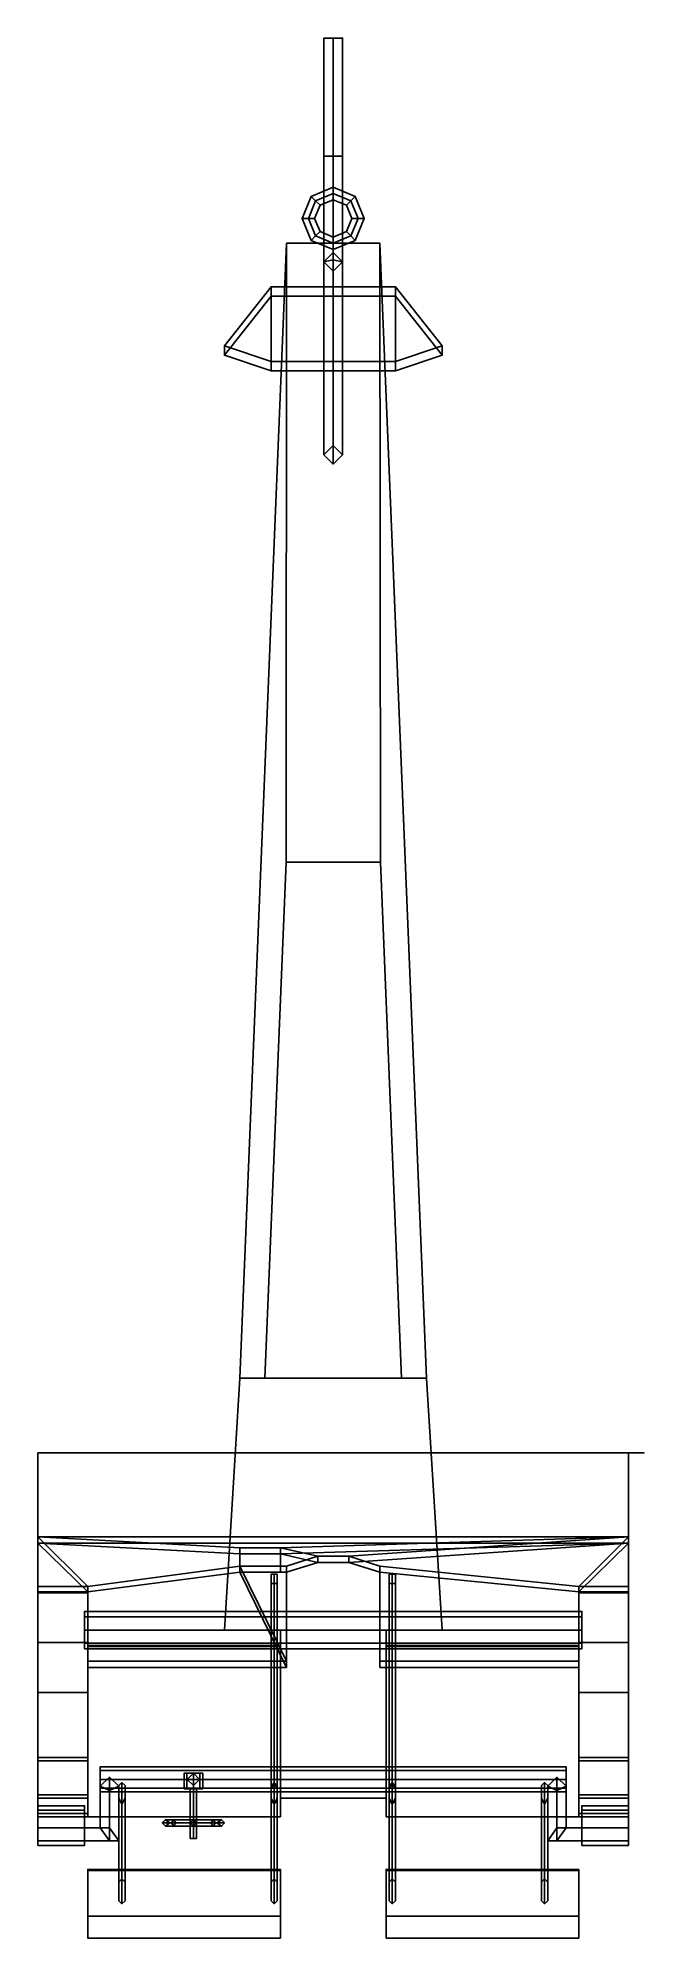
# Model space of a CAD drawing. Extents: x -0.95 to 1, y -0.99 to 5.12.
import ezdxf

# ---------------------------------------------------------------- set-up
doc = ezdxf.new("R2010")
doc.units = 0
doc.layers.get('0').update_dxf_attribs({"linetype": 'CONTINUOUS'})

msp = doc.modelspace()

# ---------------------------------------------------------------- linework, layer by layer
for points in [[(0, 4.74, 0.64), (-0.03, 4.74, 0.67), (-0.03, 5.12, 0.74), (0, 5.12, 0.71)], [(-0.03, 4.74, 0.67), (0, 4.74, 0.7), (0, 5.12, 0.77), (-0.03, 5.12, 0.74)], [(0.03, 5.12, 0.74), (0, 5.12, 0.71), (-0.03, 5.12, 0.74), (0, 5.12, 0.77)], [(0.03, 4.74, 0.67), (0, 4.74, 0.64), (0, 5.12, 0.71), (0.03, 5.12, 0.74)], [(0, 4.74, 0.7), (0.03, 4.74, 0.67), (0.03, 5.12, 0.74), (0, 5.12, 0.77)], [(0, 4.43, 0.38), (-0.03, 4.4, 0.38), (-0.03, 4.74, 0.67), (0, 4.74, 0.64)], [(-0.03, 4.4, 0.38), (0, 4.4067, 0.4118), (0, 4.74, 0.7), (-0.03, 4.74, 0.67)], [(0.03, 4.4, 0.38), (0, 4.43, 0.38), (0, 4.74, 0.64), (0.03, 4.74, 0.67)], [(0, 4.4067, 0.4118), (0.03, 4.4, 0.38), (0.03, 4.74, 0.67), (0, 4.74, 0.7)], [(-0.1, 4.54, 0.17), (-0.08, 4.54, 0.19), (-0.0566, 4.5966, 0.19), (-0.0707, 4.6107, 0.17)], [(-0.08, 4.54, 0.15), (-0.1, 4.54, 0.17), (-0.0707, 4.6107, 0.17), (-0.0566, 4.5966, 0.15)], [(-0.08, 4.54, 0.19), (-0.06, 4.54, 0.17), (-0.0424, 4.5824, 0.17), (-0.0566, 4.5966, 0.19)], [(-0.06, 4.54, 0.17), (-0.08, 4.54, 0.15), (-0.0566, 4.5966, 0.15), (-0.0424, 4.5824, 0.17)], [(-0.0707, 4.6107, 0.17), (-0.0566, 4.5966, 0.19), (0, 4.62, 0.19), (0, 4.64, 0.17)], [(-0.0566, 4.5966, 0.15), (-0.0707, 4.6107, 0.17), (0, 4.64, 0.17), (0, 4.62, 0.15)], [(-0.0566, 4.5966, 0.19), (-0.0424, 4.5824, 0.17), (0, 4.6, 0.17), (0, 4.62, 0.19)], [(-0.0424, 4.5824, 0.17), (-0.0566, 4.5966, 0.15), (0, 4.62, 0.15), (0, 4.6, 0.17)], [(0, 4.64, 0.17), (0, 4.62, 0.19), (0.0566, 4.5966, 0.19), (0.0707, 4.6107, 0.17)], [(0, 4.62, 0.15), (0, 4.64, 0.17), (0.0707, 4.6107, 0.17), (0.0566, 4.5966, 0.15)], [(0, 4.62, 0.19), (0, 4.6, 0.17), (0.0424, 4.5824, 0.17), (0.0566, 4.5966, 0.19)], [(0, 4.6, 0.17), (0, 4.62, 0.15), (0.0566, 4.5966, 0.15), (0.0424, 4.5824, 0.17)], [(0.0566, 4.5966, 0.19), (0.0424, 4.5824, 0.17), (0.06, 4.54, 0.17), (0.08, 4.54, 0.19)], [(0.0424, 4.5824, 0.17), (0.0566, 4.5966, 0.15), (0.08, 4.54, 0.15), (0.06, 4.54, 0.17)], [(0.0707, 4.6107, 0.17), (0.0566, 4.5966, 0.19), (0.08, 4.54, 0.19), (0.1, 4.54, 0.17)], [(0.0566, 4.5966, 0.15), (0.0707, 4.6107, 0.17), (0.1, 4.54, 0.17), (0.08, 4.54, 0.15)], [(-0.0707, 4.4693, 0.17), (-0.0566, 4.4834, 0.19), (-0.08, 4.54, 0.19), (-0.1, 4.54, 0.17)], [(-0.0566, 4.4834, 0.15), (-0.0707, 4.4693, 0.17), (-0.1, 4.54, 0.17), (-0.08, 4.54, 0.15)], [(-0.0566, 4.4834, 0.19), (-0.0424, 4.4976, 0.17), (-0.06, 4.54, 0.17), (-0.08, 4.54, 0.19)], [(-0.0424, 4.4976, 0.17), (-0.0566, 4.4834, 0.15), (-0.08, 4.54, 0.15), (-0.06, 4.54, 0.17)], [(0.08, 4.54, 0.19), (0.06, 4.54, 0.17), (0.0424, 4.4976, 0.17), (0.0566, 4.4834, 0.19)], [(0.06, 4.54, 0.17), (0.08, 4.54, 0.15), (0.0566, 4.4834, 0.15), (0.0424, 4.4976, 0.17)], [(0.1, 4.54, 0.17), (0.08, 4.54, 0.19), (0.0566, 4.4834, 0.19), (0.0707, 4.4693, 0.17)], [(0.08, 4.54, 0.15), (0.1, 4.54, 0.17), (0.0707, 4.4693, 0.17), (0.0566, 4.4834, 0.15)], [(0, 4.44, 0.17), (0, 4.46, 0.19), (-0.0566, 4.4834, 0.19), (-0.0707, 4.4693, 0.17)], [(0, 4.46, 0.15), (0, 4.44, 0.17), (-0.0707, 4.4693, 0.17), (-0.0566, 4.4834, 0.15)], [(0, 4.46, 0.19), (0, 4.48, 0.17), (-0.0424, 4.4976, 0.17), (-0.0566, 4.4834, 0.19)], [(0, 4.48, 0.17), (0, 4.46, 0.15), (-0.0566, 4.4834, 0.15), (-0.0424, 4.4976, 0.17)], [(0.0566, 4.4834, 0.19), (0.0424, 4.4976, 0.17), (0, 4.48, 0.17), (0, 4.46, 0.19)], [(0.0424, 4.4976, 0.17), (0.0566, 4.4834, 0.15), (0, 4.46, 0.15), (0, 4.48, 0.17)], [(0.0707, 4.4693, 0.17), (0.0566, 4.4834, 0.19), (0, 4.46, 0.19), (0, 4.44, 0.17)], [(0.0566, 4.4834, 0.15), (0.0707, 4.4693, 0.17), (0, 4.44, 0.17), (0, 4.46, 0.15)], [(-0.3, 0.81, 0.48), (-0.15, 4.46, 0.08), (-0.1518, 2.47, 0.2981), (-0.22, 0.81, 0.48)], [(-0.22, 0.81, 0.75), (-0.1518, 2.47, 0.5044), (-0.15, 4.46, 0.21), (-0.3, 0.81, 0.75)], [(-0.15, 4.46, 0.21), (-0.15, 4.46, 0.08), (-0.3, 0.81, 0.48), (-0.3, 0.81, 0.75)], [(0.1518, 2.47, 0.5044), (0.15, 4.46, 0.21), (-0.15, 4.46, 0.21), (-0.1518, 2.47, 0.5044)], [(0.15, 4.46, 0.08), (0.1518, 2.47, 0.2981), (-0.1518, 2.47, 0.2981), (-0.15, 4.46, 0.08)], [(0.15, 4.46, 0.21), (0.15, 4.46, 0.08), (-0.15, 4.46, 0.08), (-0.15, 4.46, 0.21)], [(0, 4.43, 0.21), (-0.03, 4.4, 0.21), (-0.03, 4.4, 0.38), (0, 4.43, 0.38)], [(0, 4.4067, 0.4118), (-0.03, 4.4, 0.38), (-0.03, 4.32, 0.5), (0, 4.32, 0.53)], [(-0.03, 4.4, 0.21), (0, 4.37, 0.21), (0, 4.37, 0.38), (-0.03, 4.4, 0.38)], [(-0.03, 4.4, 0.38), (0, 4.37, 0.38), (0, 4.32, 0.47), (-0.03, 4.32, 0.5)], [(0.03, 4.4, 0.21), (0, 4.43, 0.21), (0, 4.43, 0.38), (0.03, 4.4, 0.38)], [(0.03, 4.4, 0.38), (0, 4.4067, 0.4118), (0, 4.32, 0.53), (0.03, 4.32, 0.5)], [(0, 4.37, 0.21), (0.03, 4.4, 0.21), (0.03, 4.4, 0.38), (0, 4.37, 0.38)], [(0, 4.37, 0.38), (0.03, 4.4, 0.38), (0.03, 4.32, 0.5), (0, 4.32, 0.47)], [(0.3, 0.81, 0.75), (0.15, 4.46, 0.21), (0.1518, 2.47, 0.5044), (0.22, 0.81, 0.75)], [(0.3, 0.81, 0.48), (0.15, 4.46, 0.08), (0.15, 4.46, 0.21), (0.3, 0.81, 0.75)], [(0.22, 0.81, 0.48), (0.1518, 2.47, 0.2981), (0.15, 4.46, 0.08), (0.3, 0.81, 0.48)], [(-0.2, 4.32, -0.25), (-0.2, 4.29, -0.25), (-0.35, 4.1, 0.12), (-0.35, 4.13, 0.12)], [(-0.2, 4.08, 0.12), (-0.2, 4.32, -0.25), (-0.2, 4.32, -0.25), (-0.35, 4.13, 0.12)], [(-0.35, 4.1, 0.12), (-0.2, 4.29, -0.25), (-0.2, 4.29, -0.25), (-0.2, 4.05, 0.12)], [(0.2, 4.08, 0.12), (0.2, 4.32, -0.25), (-0.2, 4.32, -0.25), (-0.2, 4.08, 0.12)], [(0.2, 4.32, -0.25), (0.2, 4.29, -0.25), (-0.2, 4.29, -0.25), (-0.2, 4.32, -0.25)], [(-0.2, 4.05, 0.12), (-0.2, 4.29, -0.25), (0.2, 4.29, -0.25), (0.2, 4.05, 0.12)], [(0, 3.81, 0.32), (-0.03, 3.78, 0.34), (-0.03, 4.32, 0.5), (0, 4.32, 0.47)], [(-0.03, 3.78, 0.34), (0, 3.75, 0.36), (0, 4.32, 0.53), (-0.03, 4.32, 0.5)], [(0.03, 3.78, 0.34), (0, 3.81, 0.32), (0, 4.32, 0.47), (0.03, 4.32, 0.5)], [(0, 3.75, 0.36), (0.03, 3.78, 0.34), (0.03, 4.32, 0.5), (0, 4.32, 0.53)], [(0.35, 4.13, 0.12), (0.2, 4.32, -0.25), (0.2, 4.32, -0.25), (0.2, 4.08, 0.12)], [(0.35, 4.1, 0.12), (0.2, 4.29, -0.25), (0.2, 4.32, -0.25), (0.35, 4.13, 0.12)], [(0.2, 4.05, 0.12), (0.2, 4.29, -0.25), (0.2, 4.29, -0.25), (0.35, 4.1, 0.12)], [(-0.35, 4.13, 0.12), (-0.35, 4.1, 0.12), (-0.2, 4.05, 0.12), (-0.2, 4.08, 0.12)], [(0.2, 4.08, 0.12), (0.2, 4.05, 0.12), (0.35, 4.1, 0.12), (0.35, 4.13, 0.12)], [(-0.2, 4.08, 0.12), (-0.2, 4.05, 0.12), (0.2, 4.05, 0.12), (0.2, 4.08, 0.12)], [(0, 3.81, 0.3), (-0.03, 3.78, 0.31), (-0.03, 3.78, 0.34), (0, 3.81, 0.32)], [(0.03, 3.78, 0.31), (0, 3.81, 0.3), (0, 3.81, 0.32), (0.03, 3.78, 0.34)], [(-0.03, 3.78, 0.31), (0, 3.75, 0.31), (0, 3.75, 0.36), (-0.03, 3.78, 0.34)], [(0, 3.75, 0.31), (0.03, 3.78, 0.31), (0.03, 3.78, 0.34), (0, 3.75, 0.36)], [(-0.22, 0.81, 0.48), (-0.1518, 2.47, 0.2981), (-0.1518, 2.47, 0.5044), (-0.22, 0.81, 0.75)], [(0.1518, 2.47, 0.2981), (0.1518, 2.47, 0.5044), (-0.1482, 2.47, 0.5044), (-0.1518, 2.47, 0.2981)], [(0.1518, 2.47, 0.5044), (0.1518, 2.47, 0.2981), (0.22, 0.81, 0.48), (0.22, 0.81, 0.75)], [(-0.3, 0.81, 0.48), (-0.35, 0, 0.48), (-0.35, 0, 0.75), (-0.3, 0.81, 0.75)], [(0.3, 0.81, 0.48), (0.35, 0, 0.48), (-0.35, 0, 0.48), (-0.3, 0.81, 0.48)], [(-0.3, 0.81, 0.75), (-0.35, 0, 0.75), (0.35, 0, 0.75), (0.3, 0.81, 0.75)], [(0.22, 0.81, 0.75), (0.22, 0.81, 0.48), (-0.22, 0.81, 0.48), (-0.22, 0.81, 0.75)], [(0.35, 0, 0.75), (0.35, 0, 0.48), (0.3, 0.81, 0.48), (0.3, 0.81, 0.75)], [(0.95, 0.57, 1.9), (0.95, 0.3, 1.82), (-0.95, 0.3, 1.82), (-0.95, 0.57, 1.9)], [(-0.95, 0.57, 1.92), (-0.95, 0.28, 1.82), (0.95, 0.28, 1.82), (0.95, 0.57, 1.92)], [(-0.95, 0.3, 1.82), (-0.95, 0.28, 1.82), (-0.95, 0.57, 1.92), (-0.95, 0.57, 1.9)], [(-0.9, 0.57, 1.9), (-0.9, 0.57, 1.92), (1, 0.57, 1.92), (1, 0.57, 1.9)], [(0.95, 0.57, 1.92), (0.95, 0.28, 1.82), (0.95, 0.3, 1.82), (0.95, 0.57, 1.9)], [(-0.95, 0.14, 1.36), (-0.95, 0.1235, 1.37), (-0.95, 0.28, 1.82), (-0.95, 0.3, 1.82)], [(0.95, 0.3, 1.82), (-0.17, 0.2652, 1.72), (-0.3, 0.2652, 1.72), (-0.95, 0.3, 1.82)], [(-0.3, 0.2652, 1.72), (-0.3, 0.2061, 1.55), (-0.79, 0.14, 1.36), (-0.95, 0.3, 1.82)], [(-0.79, 0.14, 1.36), (-0.79, 0.14, 1.36), (-0.95, 0.14, 1.36), (-0.95, 0.3, 1.82)], [(-0.95, 0.28, 1.82), (-0.3, 0.2452, 1.72), (-0.17, 0.2452, 1.72), (0.95, 0.28, 1.82)], [(-0.95, 0.28, 1.82), (-0.79, 0.1235, 1.37), (-0.3, 0.1861, 1.55), (-0.3, 0.2452, 1.72)], [(-0.95, 0.28, 1.82), (-0.95, 0.1235, 1.37), (-0.79, 0.1235, 1.37)], [(-0.17, 0.2452, 1.72), (-0.3, 0.2452, 1.72), (-0.3, 0.2652, 1.72), (-0.17, 0.2652, 1.72)], [(-0.3, 0.2452, 1.72), (-0.3, 0.1861, 1.55), (-0.3, 0.2061, 1.55), (-0.3, 0.2652, 1.72)], [(0.95, 0.3, 1.82), (0.05, 0.2374, 1.64), (-0.05, 0.2374, 1.64), (-0.17, 0.2652, 1.72)], [(-0.17, 0.2452, 1.72), (-0.05, 0.2174, 1.64), (0.05, 0.2174, 1.64), (0.95, 0.28, 1.82)], [(-0.17, 0.1861, 1.55), (-0.17, 0.2452, 1.72), (-0.17, 0.2652, 1.72), (-0.17, 0.2061, 1.55)], [(-0.05, 0.2374, 1.64), (-0.15, 0.2061, 1.55), (-0.17, 0.2061, 1.55), (-0.17, 0.2652, 1.72)], [(-0.17, 0.2452, 1.72), (-0.17, 0.1861, 1.55), (-0.15, 0.1861, 1.55), (-0.05, 0.2174, 1.64)], [(0.95, 0.3, 1.82), (0.79, 0.14, 1.36), (0.15, 0.2061, 1.55), (0.05, 0.2374, 1.64)], [(0.05, 0.2174, 1.64), (0.15, 0.1861, 1.55), (0.79, 0.1235, 1.37), (0.95, 0.28, 1.82)], [(0.95, 0.3, 1.82), (0.95, 0.14, 1.36), (0.79, 0.14, 1.36)], [(0.79, 0.1235, 1.37), (0.79, 0.1235, 1.37), (0.95, 0.1235, 1.37), (0.95, 0.28, 1.82)], [(0.95, 0.28, 1.82), (0.95, 0.1235, 1.37), (0.95, 0.14, 1.36), (0.95, 0.3, 1.82)], [(-0.3, 0.2061, 1.55), (-0.15, -0.1, 0.67), (-0.79, -0.1, 0.67), (-0.79, 0.14, 1.36)], [(-0.79, 0.1235, 1.37), (-0.79, -0.12, 0.67), (-0.15, -0.12, 0.67), (-0.3, 0.1861, 1.55)], [(-0.3, 0.1861, 1.55), (-0.17, 0.1861, 1.55), (-0.17, 0.2061, 1.55), (-0.3, 0.2061, 1.55)], [(-0.15, 0.2061, 1.55), (-0.15, -0.1, 0.67), (-0.15, -0.1, 0.67), (-0.3, 0.2061, 1.55)], [(-0.3, 0.1861, 1.55), (-0.15, -0.12, 0.67), (-0.15, -0.12, 0.67), (-0.15, 0.1861, 1.55)], [(-0.05, 0.2174, 1.64), (-0.15, 0.1861, 1.55), (-0.15, 0.2061, 1.55), (-0.05, 0.2374, 1.64)], [(-0.15, 0.1861, 1.55), (-0.15, -0.12, 0.67), (-0.15, -0.1, 0.67), (-0.15, 0.2061, 1.55)], [(0.05, 0.2174, 1.64), (-0.05, 0.2174, 1.64), (-0.05, 0.2374, 1.64), (0.05, 0.2374, 1.64)], [(0.15, 0.1861, 1.55), (0.05, 0.2174, 1.64), (0.05, 0.2374, 1.64), (0.15, 0.2061, 1.55)], [(0.79, 0.14, 1.36), (0.79, -0.1, 0.67), (0.15, -0.1, 0.67), (0.15, 0.2061, 1.55)], [(0.15, -0.1, 0.67), (0.15, -0.12, 0.67), (0.15, 0.1861, 1.55), (0.15, 0.2061, 1.55)], [(0.15, 0.1861, 1.55), (0.15, -0.12, 0.67), (0.79, -0.12, 0.67), (0.79, 0.1235, 1.37)], [(-0.79, 0.14, 1.36), (-0.79, 0.12, 1.36), (-0.95, 0.12, 1.36), (-0.95, 0.14, 1.36)], [(-0.95, 0.14, 1.36), (-0.95, -0.04, 1.36), (-0.95, -0.04, 1.37), (-0.95, 0.1235, 1.37)], [(-0.95, 0.1235, 1.37), (-0.95, -0.04, 1.37), (-0.79, -0.04, 1.37), (-0.79, 0.1235, 1.37)], [(-0.79, -0.1, 0.67), (-0.79, -0.12, 0.67), (-0.79, 0.12, 1.36), (-0.79, 0.14, 1.36)], [(-0.79, -0.04, 1.37), (-0.79, -0.04, 1.36), (-0.79, 0.12, 1.36), (-0.79, 0.1235, 1.37)], [(-0.19, 0.18, 1.52), (-0.2, 0.18, 1.51), (-0.2, -0.55, 1.03), (-0.19, -0.56, 1.03)], [(-0.2, 0.18, 1.51), (-0.2, 0.15, 1.44), (-0.2, -0.51, 1.01), (-0.2, -0.55, 1.03)], [(-0.2, 0.15, 1.44), (-0.19, 0.15, 1.43), (-0.19, -0.49, 1.01), (-0.2, -0.51, 1.01)], [(-0.18, 0.18, 1.51), (-0.19, 0.18, 1.52), (-0.19, -0.56, 1.03), (-0.18, -0.55, 1.03)], [(-0.19, 0.15, 1.43), (-0.18, 0.15, 1.44), (-0.18, -0.51, 1.01), (-0.19, -0.49, 1.01)], [(-0.18, 0.15, 1.44), (-0.18, 0.18, 1.51), (-0.18, -0.55, 1.03), (-0.18, -0.51, 1.01)], [(0.19, 0.18, 1.52), (0.18, 0.18, 1.51), (0.18, -0.55, 1.03), (0.19, -0.56, 1.03)], [(0.18, 0.18, 1.51), (0.18, 0.15, 1.44), (0.18, -0.51, 1.01), (0.18, -0.55, 1.03)], [(0.18, 0.15, 1.44), (0.19, 0.15, 1.43), (0.19, -0.49, 1.01), (0.18, -0.51, 1.01)], [(0.2, 0.18, 1.51), (0.19, 0.18, 1.52), (0.19, -0.56, 1.03), (0.2, -0.55, 1.03)], [(0.19, 0.15, 1.43), (0.2, 0.15, 1.44), (0.2, -0.51, 1.01), (0.19, -0.49, 1.01)], [(0.2, 0.15, 1.44), (0.2, 0.18, 1.51), (0.2, -0.55, 1.03), (0.2, -0.51, 1.01)], [(0.79, 0.12, 1.36), (0.79, -0.12, 0.67), (0.79, -0.1, 0.67), (0.79, 0.14, 1.36)], [(0.95, 0.14, 1.36), (0.95, 0.12, 1.36), (0.79, 0.12, 1.36), (0.79, 0.14, 1.36)], [(0.79, 0.12, 1.36), (0.79, -0.04, 1.36), (0.79, -0.04, 1.37), (0.79, 0.1235, 1.37)], [(0.79, 0.1235, 1.37), (0.79, -0.04, 1.37), (0.95, -0.04, 1.37), (0.95, 0.1235, 1.37)], [(0.95, -0.04, 1.37), (0.95, -0.04, 1.36), (0.95, 0.14, 1.36), (0.95, 0.1235, 1.37)], [(-0.79, 0.12, 1.36), (-0.79, -0.04, 1.36), (-0.95, -0.04, 1.36), (-0.95, 0.12, 1.36)], [(0.95, 0.12, 1.36), (0.95, -0.04, 1.36), (0.79, -0.04, 1.36), (0.79, 0.12, 1.36)], [(0.8, 0.0424, 0.6624), (0.8, 0.06, 0.62), (-0.8, 0.06, 0.62), (-0.8, 0.0424, 0.6624)], [(0.8, 0.06, 0.62), (0.8, 0.0424, 0.5776), (-0.8, 0.0424, 0.5776), (-0.8, 0.06, 0.62)], [(0.8, 0, 0.68), (0.8, 0.0424, 0.6624), (-0.8, 0.0424, 0.6624), (-0.8, 0, 0.68)], [(0.8, 0.0424, 0.5776), (0.8, 0, 0.56), (-0.8, 0, 0.56), (-0.8, 0.0424, 0.5776)], [(0.8, -0.0424, 0.6624), (0.8, 0, 0.68), (-0.8, 0, 0.68), (-0.8, -0.0424, 0.6624)], [(0.8, 0, 0.56), (0.8, -0.0424, 0.5776), (-0.8, -0.0424, 0.5776), (-0.8, 0, 0.56)], [(-0.35, 0, 0.75), (-0.35, 0, 0.48), (0.35, 0, 0.48), (0.35, 0, 0.75)], [(-0.17, 0, 0.65), (-0.17, -0.54, 0.65), (-0.17, -0.54, 0.75), (-0.17, 0, 0.75)], [(0.17, 0, 0.65), (0.17, -0.54, 0.65), (-0.17, -0.54, 0.65), (-0.17, 0, 0.65)], [(-0.17, 0, 0.75), (-0.17, -0.54, 0.75), (0.17, -0.54, 0.75), (0.17, 0, 0.75)], [(0.17, -0.54, 0.75), (0.17, -0.54, 0.65), (0.17, 0, 0.65), (0.17, 0, 0.75)], [(-0.95, -0.04, 1.36), (-0.95, -0.2, 1.32), (-0.95, -0.2, 1.33), (-0.95, -0.04, 1.37)], [(-0.79, -0.04, 1.36), (-0.79, -0.2, 1.32), (-0.95, -0.2, 1.32), (-0.95, -0.04, 1.36)], [(-0.95, -0.04, 1.37), (-0.95, -0.2, 1.33), (-0.79, -0.2, 1.33), (-0.79, -0.04, 1.37)], [(0.8, -0.06, 0.62), (0.8, -0.0424, 0.6624), (-0.8, -0.0424, 0.6624), (-0.8, -0.06, 0.62)], [(0.8, -0.0424, 0.5776), (0.8, -0.06, 0.62), (-0.8, -0.06, 0.62), (-0.8, -0.0424, 0.5776)], [(-0.79, -0.2, 1.33), (-0.79, -0.2, 1.32), (-0.79, -0.04, 1.36), (-0.79, -0.04, 1.37)], [(-0.79, -0.0494, 0.873), (-0.79, -0.6, 1.05), (-0.17, -0.6, 1.05), (-0.17, -0.0494, 0.873)], [(-0.79, -0.0525, 0.864), (-0.79, -0.6, 1.04), (-0.79, -0.6, 1.05), (-0.79, -0.0494, 0.873)], [(-0.17, -0.0525, 0.864), (-0.17, -0.6, 1.04), (-0.79, -0.6, 1.04), (-0.79, -0.0525, 0.864)], [(-0.17, -0.6, 1.05), (-0.17, -0.6, 1.04), (-0.17, -0.0525, 0.864), (-0.17, -0.0494, 0.873)], [(0.17, -0.0525, 0.864), (0.17, -0.6, 1.04), (0.17, -0.6, 1.05), (0.17, -0.0494, 0.873)], [(0.17, -0.0494, 0.873), (0.17, -0.6, 1.05), (0.79, -0.6, 1.05), (0.79, -0.0494, 0.873)], [(0.79, -0.0525, 0.864), (0.79, -0.6, 1.04), (0.17, -0.6, 1.04), (0.17, -0.0525, 0.864)], [(0.79, -0.04, 1.37), (0.79, -0.2, 1.33), (0.95, -0.2, 1.33), (0.95, -0.04, 1.37)], [(0.79, -0.04, 1.36), (0.79, -0.2, 1.32), (0.79, -0.2, 1.33), (0.79, -0.04, 1.37)], [(0.95, -0.04, 1.36), (0.95, -0.2, 1.32), (0.79, -0.2, 1.32), (0.79, -0.04, 1.36)], [(0.79, -0.6, 1.05), (0.79, -0.6, 1.04), (0.79, -0.0525, 0.864), (0.79, -0.0494, 0.873)], [(0.95, -0.2, 1.33), (0.95, -0.2, 1.32), (0.95, -0.04, 1.36), (0.95, -0.04, 1.37)], [(-0.15, -0.1, 0.67), (-0.15, -0.12, 0.67), (-0.79, -0.12, 0.67), (-0.79, -0.1, 0.67)], [(0.79, -0.1, 0.67), (0.79, -0.12, 0.67), (0.15, -0.12, 0.67), (0.15, -0.1, 0.67)], [(-0.95, -0.2, 1.32), (-0.95, -0.41, 1.22), (-0.95, -0.42, 1.23), (-0.95, -0.2, 1.33)], [(-0.95, -0.2, 1.33), (-0.95, -0.42, 1.23), (-0.79, -0.42, 1.23), (-0.79, -0.2, 1.33)], [(-0.79, -0.2, 1.32), (-0.79, -0.41, 1.22), (-0.95, -0.41, 1.22), (-0.95, -0.2, 1.32)], [(-0.79, -0.42, 1.23), (-0.79, -0.41, 1.22), (-0.79, -0.2, 1.32), (-0.79, -0.2, 1.33)], [(0.79, -0.2, 1.32), (0.79, -0.41, 1.22), (0.79, -0.42, 1.23), (0.79, -0.2, 1.33)], [(0.95, -0.2, 1.32), (0.95, -0.41, 1.22), (0.79, -0.41, 1.22), (0.79, -0.2, 1.32)], [(0.79, -0.2, 1.33), (0.79, -0.42, 1.23), (0.95, -0.42, 1.23), (0.95, -0.2, 1.33)], [(0.95, -0.42, 1.23), (0.95, -0.41, 1.22), (0.95, -0.2, 1.32), (0.95, -0.2, 1.33)], [(-0.79, -0.41, 1.22), (-0.79, -0.53, 1.12), (-0.95, -0.53, 1.12), (-0.95, -0.41, 1.22)], [(-0.95, -0.41, 1.22), (-0.95, -0.53, 1.12), (-0.95, -0.54, 1.12), (-0.95, -0.42, 1.23)], [(-0.95, -0.42, 1.23), (-0.95, -0.54, 1.12), (-0.79, -0.54, 1.12), (-0.79, -0.42, 1.23)], [(-0.79, -0.54, 1.12), (-0.79, -0.53, 1.12), (-0.79, -0.41, 1.22), (-0.79, -0.42, 1.23)], [(0.79, -0.41, 1.22), (0.79, -0.53, 1.12), (0.79, -0.54, 1.12), (0.79, -0.42, 1.23)], [(0.95, -0.41, 1.22), (0.95, -0.53, 1.12), (0.79, -0.53, 1.12), (0.79, -0.41, 1.22)], [(0.79, -0.42, 1.23), (0.79, -0.54, 1.12), (0.95, -0.54, 1.12), (0.95, -0.42, 1.23)], [(0.95, -0.54, 1.12), (0.95, -0.53, 1.12), (0.95, -0.41, 1.22), (0.95, -0.42, 1.23)], [(0.75, -0.4517, 0.7283), (0.75, -0.44, 0.7), (-0.75, -0.44, 0.7), (-0.75, -0.4517, 0.7283)], [(0.75, -0.44, 0.7), (0.75, -0.4517, 0.6717), (-0.75, -0.4517, 0.6717), (-0.75, -0.44, 0.7)], [(-0.75, -0.5083, 0.7283), (-0.75, -0.44, 0.7), (-0.75, -0.4517, 0.6717), (-0.75, -0.52, 0.7)], [(-0.75, -0.48, 0.74), (-0.75, -0.4517, 0.7283), (-0.75, -0.44, 0.7), (-0.75, -0.5083, 0.7283)], [(0.75, -0.48, 0.74), (0.75, -0.4517, 0.7283), (-0.75, -0.4517, 0.7283), (-0.75, -0.48, 0.74)], [(0.75, -0.4517, 0.6717), (0.75, -0.48, 0.66), (-0.75, -0.48, 0.66), (-0.75, -0.4517, 0.6717)], [(-0.75, -0.52, 0.7), (-0.75, -0.4517, 0.6717), (-0.75, -0.48, 0.66), (-0.75, -0.5083, 0.6717)], [(-0.72, -0.4729, 0.7354), (-0.75, -0.5012, 0.7212), (-0.75, -0.6356, 0.8556), (-0.72, -0.6356, 0.898)], [(0.75, -0.5083, 0.7283), (0.75, -0.48, 0.74), (-0.75, -0.48, 0.74), (-0.75, -0.5083, 0.7283)], [(0.75, -0.48, 0.66), (0.75, -0.5083, 0.6717), (-0.75, -0.5083, 0.6717), (-0.75, -0.48, 0.66)], [(-0.69, -0.5012, 0.7212), (-0.72, -0.4729, 0.7354), (-0.72, -0.6356, 0.898), (-0.69, -0.678, 0.898)], [(-0.4712, -0.46, 0.8712), (-0.48, -0.46, 0.85), (-0.48, -0.51, 0.85), (-0.4712, -0.51, 0.8712)], [(-0.48, -0.46, 0.85), (-0.4712, -0.46, 0.8288), (-0.4712, -0.51, 0.8288), (-0.48, -0.51, 0.85)], [(-0.4288, -0.46, 0.8288), (-0.48, -0.46, 0.85), (-0.4712, -0.46, 0.8712), (-0.42, -0.46, 0.85)], [(-0.45, -0.46, 0.82), (-0.4712, -0.46, 0.8288), (-0.48, -0.46, 0.85), (-0.4288, -0.46, 0.8288)], [(-0.45, -0.46, 0.88), (-0.4712, -0.46, 0.8712), (-0.4712, -0.51, 0.8712), (-0.45, -0.51, 0.88)], [(-0.4712, -0.46, 0.8288), (-0.45, -0.46, 0.82), (-0.45, -0.51, 0.82), (-0.4712, -0.51, 0.8288)], [(-0.42, -0.46, 0.85), (-0.4712, -0.46, 0.8712), (-0.45, -0.46, 0.88), (-0.4288, -0.46, 0.8712)], [(-0.45, -0.46, 0.73), (-0.47, -0.48, 0.74), (-0.47, -0.48, 0.83), (-0.45, -0.46, 0.83)], [(-0.47, -0.48, 0.74), (-0.45, -0.5, 0.73), (-0.45, -0.5, 0.83), (-0.47, -0.48, 0.83)], [(-0.4288, -0.46, 0.8712), (-0.45, -0.46, 0.88), (-0.45, -0.51, 0.88), (-0.4288, -0.51, 0.8712)], [(-0.45, -0.46, 0.82), (-0.4288, -0.46, 0.8288), (-0.4288, -0.51, 0.8288), (-0.45, -0.51, 0.82)], [(-0.43, -0.48, 0.74), (-0.45, -0.46, 0.73), (-0.45, -0.46, 0.83), (-0.43, -0.48, 0.83)], [(-0.45, -0.5, 0.73), (-0.43, -0.48, 0.74), (-0.43, -0.48, 0.83), (-0.45, -0.5, 0.83)], [(-0.42, -0.46, 0.85), (-0.4288, -0.46, 0.8712), (-0.4288, -0.51, 0.8712), (-0.42, -0.51, 0.85)], [(-0.4288, -0.46, 0.8288), (-0.42, -0.46, 0.85), (-0.42, -0.51, 0.85), (-0.4288, -0.51, 0.8288)], [(0.72, -0.4729, 0.7354), (0.69, -0.5012, 0.7212), (0.69, -0.678, 0.898), (0.72, -0.6356, 0.898)], [(0.75, -0.5012, 0.7212), (0.72, -0.4729, 0.7354), (0.72, -0.6356, 0.898), (0.75, -0.6356, 0.8556)], [(0.75, -0.48, 0.74), (0.75, -0.4517, 0.6717), (0.75, -0.44, 0.7), (0.75, -0.4517, 0.7283)], [(0.75, -0.5083, 0.7283), (0.75, -0.48, 0.66), (0.75, -0.4517, 0.6717), (0.75, -0.48, 0.74)], [(0.75, -0.52, 0.7), (0.75, -0.5083, 0.6717), (0.75, -0.48, 0.66), (0.75, -0.5083, 0.7283)], [(-0.79, -0.53, 1.12), (-0.79, -0.59, 1.05), (-0.95, -0.59, 1.05), (-0.95, -0.53, 1.12)], [(-0.95, -0.53, 1.12), (-0.95, -0.59, 1.05), (-0.95, -0.6, 1.05), (-0.95, -0.54, 1.12)], [(-0.95, -0.54, 1.12), (-0.95, -0.6, 1.05), (-0.79, -0.6, 1.05), (-0.79, -0.54, 1.12)], [(-0.79, -0.6, 1.05), (-0.79, -0.59, 1.05), (-0.79, -0.53, 1.12), (-0.79, -0.54, 1.12)], [(-0.75, -0.5012, 0.7212), (-0.72, -0.5154, 0.6929), (-0.72, -0.678, 0.8556), (-0.75, -0.6356, 0.8556)], [(0.75, -0.5083, 0.6717), (0.75, -0.52, 0.7), (-0.75, -0.52, 0.7), (-0.75, -0.5083, 0.6717)], [(0.75, -0.52, 0.7), (0.75, -0.5083, 0.7283), (-0.75, -0.5083, 0.7283), (-0.75, -0.52, 0.7)], [(-0.72, -0.5154, 0.6929), (-0.69, -0.5012, 0.7212), (-0.69, -0.678, 0.898), (-0.72, -0.678, 0.8556)], [(-0.68, -0.8, 0.71), (-0.69, -0.81, 0.71), (-0.69, -0.5, 1.01), (-0.68, -0.49, 1.01)], [(-0.69, -0.81, 0.71), (-0.69, -0.87, 0.73), (-0.69, -0.54, 1.03), (-0.69, -0.5, 1.01)], [(-0.69, -0.87, 0.73), (-0.68, -0.88, 0.73), (-0.68, -0.56, 1.03), (-0.69, -0.54, 1.03)], [(-0.67, -0.81, 0.71), (-0.68, -0.8, 0.71), (-0.68, -0.49, 1.01), (-0.67, -0.5, 1.01)], [(-0.68, -0.88, 0.73), (-0.67, -0.87, 0.73), (-0.67, -0.54, 1.03), (-0.68, -0.56, 1.03)], [(-0.67, -0.87, 0.73), (-0.67, -0.81, 0.71), (-0.67, -0.5, 1.01), (-0.67, -0.54, 1.03)], [(-0.45, -0.51, 0.88), (-0.4712, -0.51, 0.8712), (-0.48, -0.51, 0.85), (-0.4288, -0.51, 0.8712)], [(-0.4288, -0.51, 0.8712), (-0.48, -0.51, 0.85), (-0.4712, -0.51, 0.8288), (-0.42, -0.51, 0.85)], [(-0.42, -0.51, 0.85), (-0.4712, -0.51, 0.8288), (-0.45, -0.51, 0.82), (-0.4288, -0.51, 0.8288)], [(-0.45, -0.51, 0.86), (-0.46, -0.51, 0.85), (-0.46, -0.62, 0.85), (-0.45, -0.62, 0.86)], [(-0.46, -0.51, 0.85), (-0.45, -0.51, 0.84), (-0.45, -0.62, 0.84), (-0.46, -0.62, 0.85)], [(-0.44, -0.51, 0.85), (-0.45, -0.51, 0.86), (-0.45, -0.62, 0.86), (-0.44, -0.62, 0.85)], [(-0.45, -0.51, 0.84), (-0.44, -0.51, 0.85), (-0.44, -0.62, 0.85), (-0.45, -0.62, 0.84)], [(-0.19, -0.8, 0.71), (-0.2, -0.81, 0.71), (-0.2, -0.5, 1.01), (-0.19, -0.49, 1.01)], [(-0.2, -0.81, 0.71), (-0.2, -0.87, 0.73), (-0.2, -0.54, 1.03), (-0.2, -0.5, 1.01)], [(-0.2, -0.87, 0.73), (-0.19, -0.88, 0.73), (-0.19, -0.56, 1.03), (-0.2, -0.54, 1.03)], [(-0.18, -0.81, 0.71), (-0.19, -0.8, 0.71), (-0.19, -0.49, 1.01), (-0.18, -0.5, 1.01)], [(-0.19, -0.88, 0.73), (-0.18, -0.87, 0.73), (-0.18, -0.54, 1.03), (-0.19, -0.56, 1.03)], [(-0.18, -0.87, 0.73), (-0.18, -0.81, 0.71), (-0.18, -0.5, 1.01), (-0.18, -0.54, 1.03)], [(-0.17, -0.54, 0.75), (-0.17, -0.54, 0.65), (0.17, -0.54, 0.65), (0.17, -0.54, 0.75)], [(0.19, -0.8, 0.71), (0.18, -0.81, 0.71), (0.18, -0.5, 1.01), (0.19, -0.49, 1.01)], [(0.18, -0.81, 0.71), (0.18, -0.87, 0.73), (0.18, -0.54, 1.03), (0.18, -0.5, 1.01)], [(0.18, -0.87, 0.73), (0.19, -0.88, 0.73), (0.19, -0.56, 1.03), (0.18, -0.54, 1.03)], [(0.2, -0.81, 0.71), (0.19, -0.8, 0.71), (0.19, -0.49, 1.01), (0.2, -0.5, 1.01)], [(0.19, -0.88, 0.73), (0.2, -0.87, 0.73), (0.2, -0.54, 1.03), (0.19, -0.56, 1.03)], [(0.2, -0.87, 0.73), (0.2, -0.81, 0.71), (0.2, -0.5, 1.01), (0.2, -0.54, 1.03)], [(0.68, -0.8, 0.71), (0.67, -0.81, 0.71), (0.67, -0.5, 1.01), (0.68, -0.49, 1.01)], [(0.67, -0.81, 0.71), (0.67, -0.87, 0.73), (0.67, -0.54, 1.03), (0.67, -0.5, 1.01)], [(0.67, -0.87, 0.73), (0.68, -0.88, 0.73), (0.68, -0.56, 1.03), (0.67, -0.54, 1.03)], [(0.69, -0.81, 0.71), (0.68, -0.8, 0.71), (0.68, -0.49, 1.01), (0.69, -0.5, 1.01)], [(0.68, -0.88, 0.73), (0.69, -0.87, 0.73), (0.69, -0.54, 1.03), (0.68, -0.56, 1.03)], [(0.69, -0.87, 0.73), (0.69, -0.81, 0.71), (0.69, -0.5, 1.01), (0.69, -0.54, 1.03)], [(0.69, -0.5012, 0.7212), (0.72, -0.5154, 0.6929), (0.72, -0.678, 0.8556), (0.69, -0.678, 0.898)], [(0.72, -0.5154, 0.6929), (0.75, -0.5012, 0.7212), (0.75, -0.6356, 0.8556), (0.72, -0.678, 0.8556)], [(0.79, -0.53, 1.12), (0.79, -0.59, 1.05), (0.79, -0.6, 1.05), (0.79, -0.54, 1.12)], [(0.95, -0.53, 1.12), (0.95, -0.59, 1.05), (0.79, -0.59, 1.05), (0.79, -0.53, 1.12)], [(0.79, -0.54, 1.12), (0.79, -0.6, 1.05), (0.95, -0.6, 1.05), (0.95, -0.54, 1.12)], [(0.95, -0.6, 1.05), (0.95, -0.59, 1.05), (0.95, -0.53, 1.12), (0.95, -0.54, 1.12)], [(-0.95, -0.6921, 0.799), (-0.95, -0.579, 0.9121), (-0.95, -0.5649, 0.898), (-0.95, -0.678, 0.7849)], [(-0.95, -0.678, 0.7849), (-0.95, -0.5649, 0.898), (-0.8, -0.5649, 0.898), (-0.8, -0.678, 0.7849)], [(-0.95, -0.5649, 0.898), (-0.95, -0.579, 0.9121), (-0.8, -0.579, 0.9121), (-0.8, -0.5649, 0.898)], [(-0.8, -0.6921, 0.799), (-0.8, -0.579, 0.9121), (-0.95, -0.579, 0.9121), (-0.95, -0.6921, 0.799)], [(-0.95, -0.6, 1.05), (-0.95, -0.59, 1.05), (-0.79, -0.59, 1.05), (-0.79, -0.6, 1.05)], [(-0.8, -0.5649, 0.898), (-0.8, -0.579, 0.9121), (-0.8, -0.6921, 0.799), (-0.8, -0.678, 0.7849)], [(-0.79, -0.6, 1.05), (-0.79, -0.6, 1.04), (-0.17, -0.6, 1.04), (-0.17, -0.6, 1.05)], [(-0.5136, -0.61, 0.7864), (-0.5207, -0.62, 0.7793), (-0.55, -0.62, 0.85), (-0.54, -0.61, 0.85)], [(-0.54, -0.61, 0.85), (-0.55, -0.62, 0.85), (-0.5207, -0.62, 0.9207), (-0.5136, -0.61, 0.9136)], [(-0.3741, -0.62, 0.86), (-0.36, -0.61, 0.85), (-0.54, -0.61, 0.85), (-0.5259, -0.62, 0.86)], [(-0.36, -0.61, 0.85), (-0.3741, -0.62, 0.84), (-0.5259, -0.62, 0.84), (-0.54, -0.61, 0.85)], [(-0.5066, -0.62, 0.7934), (-0.5136, -0.61, 0.7864), (-0.54, -0.61, 0.85), (-0.53, -0.62, 0.85)], [(-0.53, -0.62, 0.85), (-0.54, -0.61, 0.85), (-0.5136, -0.61, 0.9136), (-0.5066, -0.62, 0.9066)], [(-0.45, -0.61, 0.76), (-0.45, -0.62, 0.75), (-0.5207, -0.62, 0.7793), (-0.5136, -0.61, 0.7864)], [(-0.5136, -0.61, 0.9136), (-0.5207, -0.62, 0.9207), (-0.45, -0.62, 0.95), (-0.45, -0.61, 0.94)], [(-0.45, -0.62, 0.77), (-0.45, -0.61, 0.76), (-0.5136, -0.61, 0.7864), (-0.5066, -0.62, 0.7934)], [(-0.5066, -0.62, 0.9066), (-0.5136, -0.61, 0.9136), (-0.45, -0.61, 0.94), (-0.45, -0.62, 0.93)], [(-0.45, -0.61, 0.76), (-0.46, -0.62, 0.7741), (-0.46, -0.62, 0.9259), (-0.45, -0.61, 0.94)], [(-0.44, -0.62, 0.7741), (-0.45, -0.61, 0.76), (-0.45, -0.61, 0.94), (-0.44, -0.62, 0.9259)], [(-0.3934, -0.62, 0.7934), (-0.3864, -0.61, 0.7864), (-0.45, -0.61, 0.76), (-0.45, -0.62, 0.77)], [(-0.3864, -0.61, 0.7864), (-0.3793, -0.62, 0.7793), (-0.45, -0.62, 0.75), (-0.45, -0.61, 0.76)], [(-0.45, -0.62, 0.93), (-0.45, -0.61, 0.94), (-0.3864, -0.61, 0.9136), (-0.3934, -0.62, 0.9066)], [(-0.45, -0.61, 0.94), (-0.45, -0.62, 0.95), (-0.3793, -0.62, 0.9207), (-0.3864, -0.61, 0.9136)], [(-0.37, -0.62, 0.85), (-0.36, -0.61, 0.85), (-0.3864, -0.61, 0.7864), (-0.3934, -0.62, 0.7934)], [(-0.3934, -0.62, 0.9066), (-0.3864, -0.61, 0.9136), (-0.36, -0.61, 0.85), (-0.37, -0.62, 0.85)], [(-0.36, -0.61, 0.85), (-0.35, -0.62, 0.85), (-0.3793, -0.62, 0.7793), (-0.3864, -0.61, 0.7864)], [(-0.3864, -0.61, 0.9136), (-0.3793, -0.62, 0.9207), (-0.35, -0.62, 0.85), (-0.36, -0.61, 0.85)], [(0.17, -0.6, 1.05), (0.17, -0.6, 1.04), (0.79, -0.6, 1.04), (0.79, -0.6, 1.05)], [(0.79, -0.6, 1.05), (0.79, -0.59, 1.05), (0.95, -0.59, 1.05), (0.95, -0.6, 1.05)], [(0.8, -0.678, 0.7849), (0.8, -0.6921, 0.799), (0.8, -0.579, 0.9121), (0.8, -0.5649, 0.898)], [(0.95, -0.5649, 0.898), (0.95, -0.678, 0.7849), (0.8, -0.678, 0.7849), (0.8, -0.5649, 0.898)], [(0.8, -0.5649, 0.898), (0.8, -0.579, 0.9121), (0.95, -0.579, 0.9121), (0.95, -0.5649, 0.898)], [(0.8, -0.579, 0.9121), (0.8, -0.6921, 0.799), (0.95, -0.6921, 0.799), (0.95, -0.579, 0.9121)], [(0.95, -0.579, 0.9121), (0.95, -0.6921, 0.799), (0.95, -0.678, 0.7849), (0.95, -0.5649, 0.898)], [(-0.95, -0.678, 0.898), (-0.95, -0.6356, 0.898), (-0.95, -0.6356, 0.8556), (-0.95, -0.678, 0.8556)], [(-0.95, -0.6356, 0.898), (-0.95, -0.678, 0.898), (-0.69, -0.678, 0.898), (-0.72, -0.6356, 0.898)], [(-0.95, -0.6356, 0.8556), (-0.95, -0.6356, 0.898), (-0.72, -0.6356, 0.898), (-0.75, -0.6356, 0.8556)], [(-0.95, -0.678, 0.8556), (-0.95, -0.6356, 0.8556), (-0.75, -0.6356, 0.8556), (-0.72, -0.678, 0.8556)], [(-0.5207, -0.62, 0.7793), (-0.5136, -0.63, 0.7864), (-0.54, -0.63, 0.85), (-0.55, -0.62, 0.85)], [(-0.55, -0.62, 0.85), (-0.54, -0.63, 0.85), (-0.5136, -0.63, 0.9136), (-0.5207, -0.62, 0.9207)], [(-0.3741, -0.62, 0.84), (-0.36, -0.63, 0.85), (-0.54, -0.63, 0.85), (-0.5259, -0.62, 0.84)], [(-0.36, -0.63, 0.85), (-0.3741, -0.62, 0.86), (-0.5259, -0.62, 0.86), (-0.54, -0.63, 0.85)], [(-0.5136, -0.63, 0.7864), (-0.5066, -0.62, 0.7934), (-0.53, -0.62, 0.85), (-0.54, -0.63, 0.85)], [(-0.54, -0.63, 0.85), (-0.53, -0.62, 0.85), (-0.5066, -0.62, 0.9066), (-0.5136, -0.63, 0.9136)], [(-0.45, -0.62, 0.75), (-0.45, -0.63, 0.76), (-0.5136, -0.63, 0.7864), (-0.5207, -0.62, 0.7793)], [(-0.5207, -0.62, 0.9207), (-0.5136, -0.63, 0.9136), (-0.45, -0.63, 0.94), (-0.45, -0.62, 0.95)], [(-0.45, -0.63, 0.76), (-0.45, -0.62, 0.77), (-0.5066, -0.62, 0.7934), (-0.5136, -0.63, 0.7864)], [(-0.5136, -0.63, 0.9136), (-0.5066, -0.62, 0.9066), (-0.45, -0.62, 0.93), (-0.45, -0.63, 0.94)], [(-0.46, -0.62, 0.7741), (-0.45, -0.63, 0.76), (-0.45, -0.63, 0.94), (-0.46, -0.62, 0.9259)], [(-0.45, -0.62, 0.95), (-0.46, -0.62, 0.94), (-0.46, -0.67, 0.94), (-0.45, -0.67, 0.95)], [(-0.46, -0.62, 0.94), (-0.45, -0.62, 0.93), (-0.45, -0.67, 0.93), (-0.46, -0.67, 0.94)], [(-0.45, -0.67, 0.95), (-0.46, -0.67, 0.94), (-0.45, -0.67, 0.93), (-0.44, -0.67, 0.94)], [(-0.45, -0.63, 0.76), (-0.44, -0.62, 0.7741), (-0.44, -0.62, 0.9259), (-0.45, -0.63, 0.94)], [(-0.44, -0.62, 0.94), (-0.45, -0.62, 0.95), (-0.45, -0.67, 0.95), (-0.44, -0.67, 0.94)], [(-0.45, -0.62, 0.93), (-0.44, -0.62, 0.94), (-0.44, -0.67, 0.94), (-0.45, -0.67, 0.93)], [(-0.3793, -0.62, 0.7793), (-0.3864, -0.63, 0.7864), (-0.45, -0.63, 0.76), (-0.45, -0.62, 0.75)], [(-0.3864, -0.63, 0.7864), (-0.3934, -0.62, 0.7934), (-0.45, -0.62, 0.77), (-0.45, -0.63, 0.76)], [(-0.45, -0.62, 0.95), (-0.45, -0.63, 0.94), (-0.3864, -0.63, 0.9136), (-0.3793, -0.62, 0.9207)], [(-0.45, -0.63, 0.94), (-0.45, -0.62, 0.93), (-0.3934, -0.62, 0.9066), (-0.3864, -0.63, 0.9136)], [(-0.36, -0.63, 0.85), (-0.37, -0.62, 0.85), (-0.3934, -0.62, 0.7934), (-0.3864, -0.63, 0.7864)], [(-0.3864, -0.63, 0.9136), (-0.3934, -0.62, 0.9066), (-0.37, -0.62, 0.85), (-0.36, -0.63, 0.85)], [(-0.35, -0.62, 0.85), (-0.36, -0.63, 0.85), (-0.3864, -0.63, 0.7864), (-0.3793, -0.62, 0.7793)], [(-0.3793, -0.62, 0.9207), (-0.3864, -0.63, 0.9136), (-0.36, -0.63, 0.85), (-0.35, -0.62, 0.85)], [(0.95, -0.678, 0.898), (0.95, -0.6356, 0.898), (0.72, -0.6356, 0.898), (0.69, -0.678, 0.898)], [(0.95, -0.6356, 0.898), (0.95, -0.6356, 0.8556), (0.75, -0.6356, 0.8556), (0.72, -0.6356, 0.898)], [(0.95, -0.6356, 0.8556), (0.95, -0.678, 0.8556), (0.72, -0.678, 0.8556), (0.75, -0.6356, 0.8556)], [(0.95, -0.678, 0.898), (0.95, -0.678, 0.8556), (0.95, -0.6356, 0.8556), (0.95, -0.6356, 0.898)], [(-0.95, -0.678, 0.898), (-0.95, -0.678, 0.8556), (-0.72, -0.678, 0.8556), (-0.69, -0.678, 0.898)], [(-0.8, -0.678, 0.7849), (-0.8, -0.6921, 0.799), (-0.95, -0.6921, 0.799), (-0.95, -0.678, 0.7849)], [(0.95, -0.678, 0.8556), (0.95, -0.678, 0.898), (0.69, -0.678, 0.898), (0.72, -0.678, 0.8556)], [(0.95, -0.678, 0.7849), (0.95, -0.6921, 0.799), (0.8, -0.6921, 0.799), (0.8, -0.678, 0.7849)], [(-0.79, -0.7725, 0.694), (-0.79, -0.92, 0.74), (-0.79, -0.92, 0.75), (-0.79, -0.7694, 0.703)], [(-0.79, -0.7694, 0.703), (-0.79, -0.92, 0.75), (-0.17, -0.92, 0.75), (-0.17, -0.7694, 0.703)], [(-0.17, -0.7694, 0.703), (-0.17, -0.7725, 0.694), (-0.79, -0.7725, 0.694), (-0.79, -0.7694, 0.703)], [(-0.17, -0.7725, 0.694), (-0.17, -0.92, 0.74), (-0.79, -0.92, 0.74), (-0.79, -0.7725, 0.694)], [(-0.17, -0.92, 0.75), (-0.17, -0.92, 0.74), (-0.17, -0.7725, 0.694), (-0.17, -0.7694, 0.703)], [(0.17, -0.7694, 0.703), (0.17, -0.92, 0.75), (0.79, -0.92, 0.75), (0.79, -0.7694, 0.703)], [(0.79, -0.7694, 0.703), (0.79, -0.7725, 0.694), (0.17, -0.7725, 0.694), (0.17, -0.7694, 0.703)], [(0.17, -0.7725, 0.694), (0.17, -0.92, 0.74), (0.17, -0.92, 0.75), (0.17, -0.7694, 0.703)], [(0.79, -0.7725, 0.694), (0.79, -0.92, 0.74), (0.17, -0.92, 0.74), (0.17, -0.7725, 0.694)], [(0.79, -0.92, 0.75), (0.79, -0.92, 0.74), (0.79, -0.7725, 0.694), (0.79, -0.7694, 0.703)], [(-0.79, -0.92, 0.75), (-0.79, -0.99, 0.75), (-0.17, -0.99, 0.75), (-0.17, -0.92, 0.75)], [(-0.79, -0.92, 0.74), (-0.79, -0.99, 0.74), (-0.79, -0.99, 0.75), (-0.79, -0.92, 0.75)], [(-0.17, -0.92, 0.74), (-0.17, -0.99, 0.74), (-0.79, -0.99, 0.74), (-0.79, -0.92, 0.74)], [(-0.17, -0.99, 0.75), (-0.17, -0.99, 0.74), (-0.17, -0.92, 0.74), (-0.17, -0.92, 0.75)], [(0.79, -0.92, 0.74), (0.79, -0.99, 0.74), (0.17, -0.99, 0.74), (0.17, -0.92, 0.74)], [(0.17, -0.92, 0.75), (0.17, -0.99, 0.75), (0.79, -0.99, 0.75), (0.79, -0.92, 0.75)], [(0.17, -0.92, 0.74), (0.17, -0.99, 0.74), (0.17, -0.99, 0.75), (0.17, -0.92, 0.75)], [(0.79, -0.99, 0.75), (0.79, -0.99, 0.74), (0.79, -0.92, 0.74), (0.79, -0.92, 0.75)], [(-0.79, -0.99, 0.75), (-0.79, -0.99, 0.74), (-0.17, -0.99, 0.74), (-0.17, -0.99, 0.75)], [(0.17, -0.99, 0.75), (0.17, -0.99, 0.74), (0.79, -0.99, 0.74), (0.79, -0.99, 0.75)]]:
    msp.add_3dface(points)

doc.saveas('drawing.dxf')
